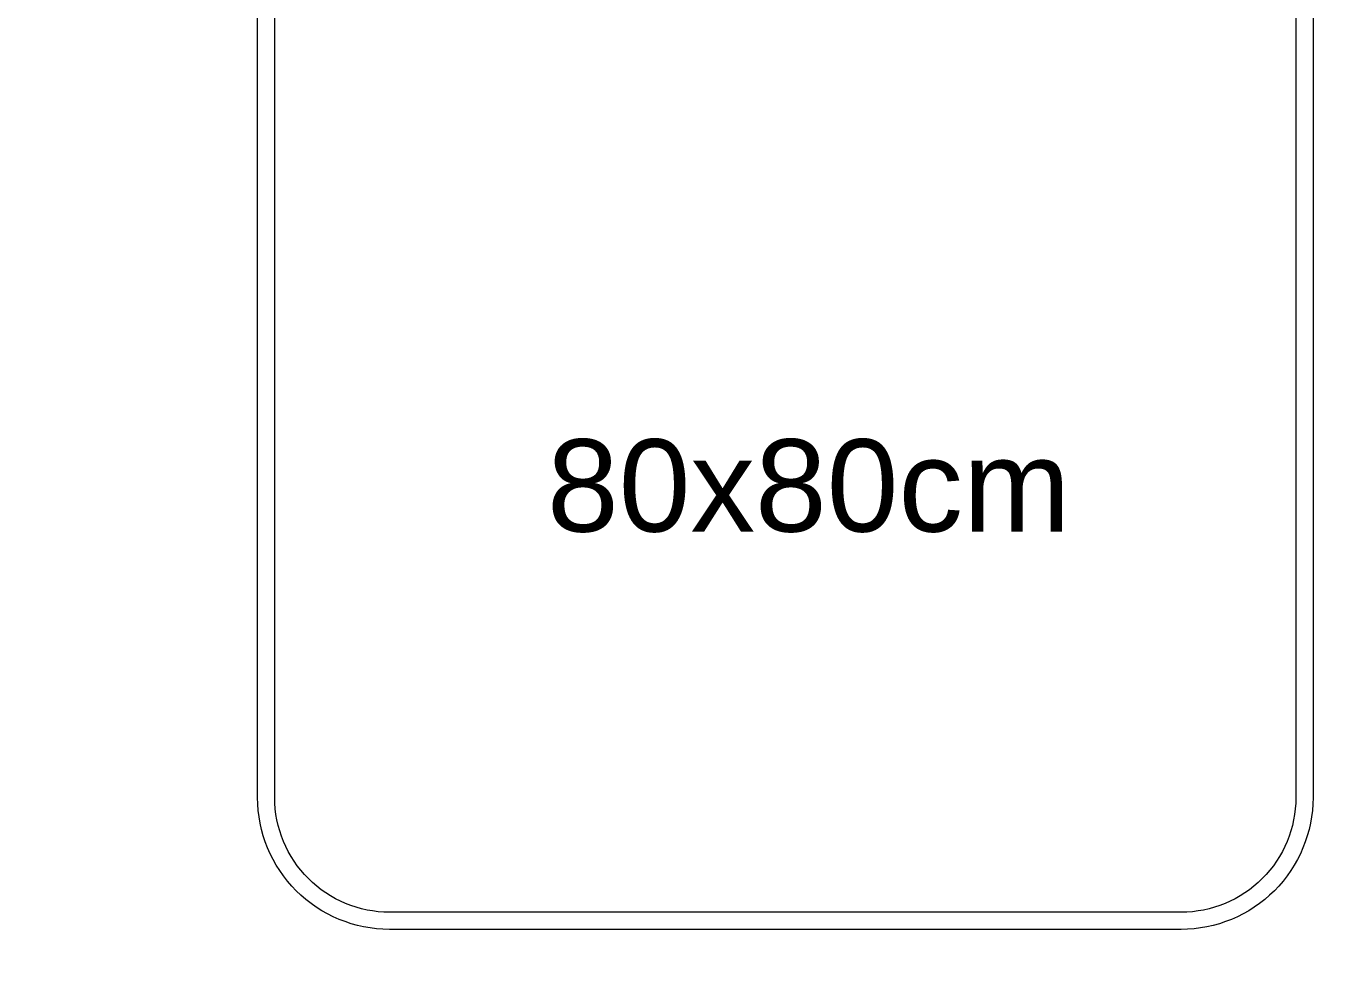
# Model space of a CAD drawing. Header units: centimetres. Extents: x 5488 to 20269, y -31398 to -19684.
# Drawn here: x 11382.5 to 11481.8, y -23875.8 to -23804.7 of the extents above; entities that cross this region are included whole.
import ezdxf

# ---------------------------------------------------------------- set-up
doc = ezdxf.new("R2010")
doc.units = ezdxf.units.CM
doc.set_wipeout_variables(frame=1)
doc.linetypes.add('( Hidden )', pattern=[0.375, 0.25, -0.125])
doc.linetypes.add('DOT', pattern=[0.25, 0, -0.25])
doc.layers.add('wipeout', color=7, linetype='Continuous', true_color=0xffffff)
for name, color, linetype, lineweight in [('xxx_Auto_Kaplama_Ahşap Tarama', 16, 'Continuous', 5), ('xxx_Auto_Tefris_Tefris', 32, 'Continuous', 15), ('xxx_Auto_Yardimci_Yazi', 7, 'Continuous', 9)]:
    doc.layers.add(name, color=color, linetype=linetype, lineweight=lineweight)
doc.styles.add('4N_100', font='arial.ttf', dxfattribs={"height": 16})

# ---------------------------------------------------------------- blocks, each defined once
blk = doc.blocks.new('uyt6ueueyu')
at = {"linetype": 'DOT'}
blk.add_wipeout([(-901.908, 523.87), (-841.908, 523.87), (-834.837, 520.941), (-831.908, 513.87), (-831.908, 451.684), (-834.837, 446.799), (-841.908, 443.87), (-901.908, 443.87), (-908.979, 446.799), (-911.908, 453.87), (-911.908, 513.87), (-908.979, 520.941)], dxfattribs=at).dxf.layer = 'wipeout'
at = {"color": 0}
for points in [[(-901.908, 523.87), (-841.908, 523.87, -0.414214), (-831.908, 513.87), (-831.908, 453.87, -0.414214), (-841.908, 443.87), (-901.908, 443.87, -0.414214), (-911.908, 453.87), (-911.908, 513.87, -0.414214)], [(-901.908, 522.57), (-841.908, 522.57, -0.414214), (-833.208, 513.87), (-833.208, 453.87, -0.414214), (-841.908, 445.17), (-901.908, 445.17, -0.414214), (-910.608, 453.87), (-910.608, 513.87, -0.414214)]]:
    blk.add_lwpolyline(points, format="xyb", close=True, dxfattribs=at)
at = {"layer": 'xxx_Auto_Yardimci_Yazi', "color": 0, "linetype": '( Hidden )', "ltscale": 50, "style": '4N_100'}
blk.add_text('80x80cm', height=7, rotation=90, dxfattribs=at).set_placement((-862.064, 465.807))

msp = doc.modelspace()

# ---------------------------------------------------------------- block references
at = {"layer": 'xxx_Auto_Tefris_Tefris', "rotation": 270}
msp.add_blockref('uyt6ueueyu', (10956.147, -24705.06), dxfattribs=at)

# ---------------------------------------------------------------- next in the draw order: hatches: boundary and pattern name
at = {"layer": 'xxx_Auto_Kaplama_Ahşap Tarama'}
h = msp.add_hatch(dxfattribs=at)
h.set_pattern_fill('AR-CONC', color=256, scale=0.5)
h.set_pattern_definition([(50, (809.53, -3617.59), (91.09233, -7.96954), [9.525, -104.775]), (355, (809.53, -3617.59), (-17.6217, 95.52842), [7.62, -83.8203]), (100.45144, (817.12, -3618.255), (73.47062, 87.55888), [8.095, -89.04512]), (46.1842, (809.53, -3592.19), (135.5395, -21.02116), [14.2875, -157.1625]), (96.63556, (820.83, -3593.94), (118.70207, 123.71306), [12.1425, -133.5678]), (351.18415, (809.53, -3592.19), (118.70207, 123.71306), [11.43, -125.72987]), (21, (822.23, -3598.54), (75.8072, -51.1326), [9.525, -104.775]), (326, (822.23, -3598.54), (30.901, 92.09398), [7.62, -83.82]), (71.45144, (828.55, -3602.8), (106.7082, 40.96138), [8.095, -89.04497]), (37.5, (809.53, -3617.59), (1.5443, 42.27752), [0, -82.804, 0, -85.09, 0, -84.1375]), (7.5, (809.53, -3617.59), (33.40983, 50.09029), [0, -48.514, 0, -80.899, 0, -32.0675]), (327.5, (781.21, -3617.59), (67.795298, -2.864372), [0, -31.75, 0, -99.06, 0, -131.445]), (317.5, (768.51, -3617.59), (74.06459, 12.71325), [0, -41.275, 0, -65.786, 0, -93.345])])
edge = h.paths.add_edge_path()
edge.add_line((9312.934, -27555.319), (9330.626, -27555.319))
edge.add_arc((9330.626, -27548.319), 7, 270, 349.55924)
edge.add_arc((-12655703.852, 2009176.564), 12827763.879, 350.8642093147, 350.8644691226)
edge.add_line((9346.746, -27492.157), (9332.45, -27492.157))
edge.add_line((9332.45, -27492.157), (9332.449, -27061.102))
edge.add_line((9332.449, -27061.102), (9346.746, -27061.102))
edge.add_arc((-12660642.429, -2064524.007), 12832765.905, 9.1355309233, 9.1357906395)
edge.add_arc((9330.626, -27004.939), 7, 10.44076, 90)
edge.add_line((9330.626, -26997.939), (9312.934, -26997.939))
edge.add_arc((9312.934, -27004.939), 7, 90, 170.48641)
edge.add_arc((10864.464, -27276.629), 1582.138, 170.069442, 189.930558)
edge.add_arc((9312.934, -27548.319), 7, 189.51359, 270)

doc.saveas('drawing.dxf')
